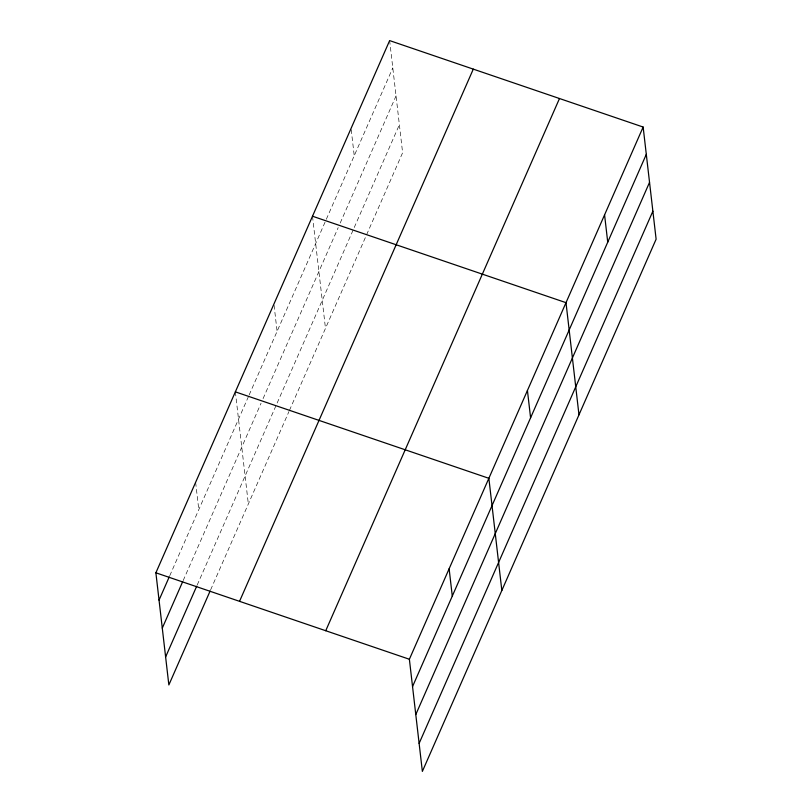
<?xml version="1.0" encoding="UTF-8"?>
<svg xmlns="http://www.w3.org/2000/svg" width="812" height="812" viewBox="0 0 812 812"><rect width="100%" height="100%" fill="white"/><g stroke="black" fill="none" stroke-linecap="round" stroke-linejoin="round"><path stroke-width="0.61" stroke-dasharray="4.06 3.04" d="M169.749 575.759L248.675 396.063M249.182 394.906L325.815 220.428M326.322 219.27L392.805 67.914M183.177 580.56L261.048 403.259M263.078 398.631L338.188 227.624M340.218 223.006L396.043 95.907M197.204 585.036L399.372 124.754M210.633 589.837L288.94 411.562M289.448 410.405L366.08 235.937M366.588 234.78L402.62 152.747L389.638 40.6M351.21 129.656L354.235 155.721M312.498 216.225L325.48 328.373M274.07 305.282L277.095 331.357M235.358 391.861L248.34 503.998M195.621 482.328L198.788 509.642"/><path stroke-width="1.22" d="M210.125 590.994L168.855 684.952L155.884 572.805L389.638 40.6L643.145 127.048L656.116 239.195L422.362 771.4L409.38 659.253L643.145 127.048M159.04 600.119L169.231 576.916M162.288 628.112L182.659 581.717M165.618 656.959L196.697 586.203M239.54 601.337L473.294 69.132M325.734 630.731L559.488 98.516M412.547 686.566L646.301 154.361M415.785 714.56L649.539 182.355M419.124 743.406L652.878 211.201M312.498 216.225L566.005 302.673L578.976 414.82M235.358 391.861L488.865 478.309L501.836 590.446M155.884 572.805L409.38 659.253M604.575 214.865L607.731 242.169M527.435 390.491L530.591 417.804M449.127 568.786L452.284 596.089"/></g></svg>
